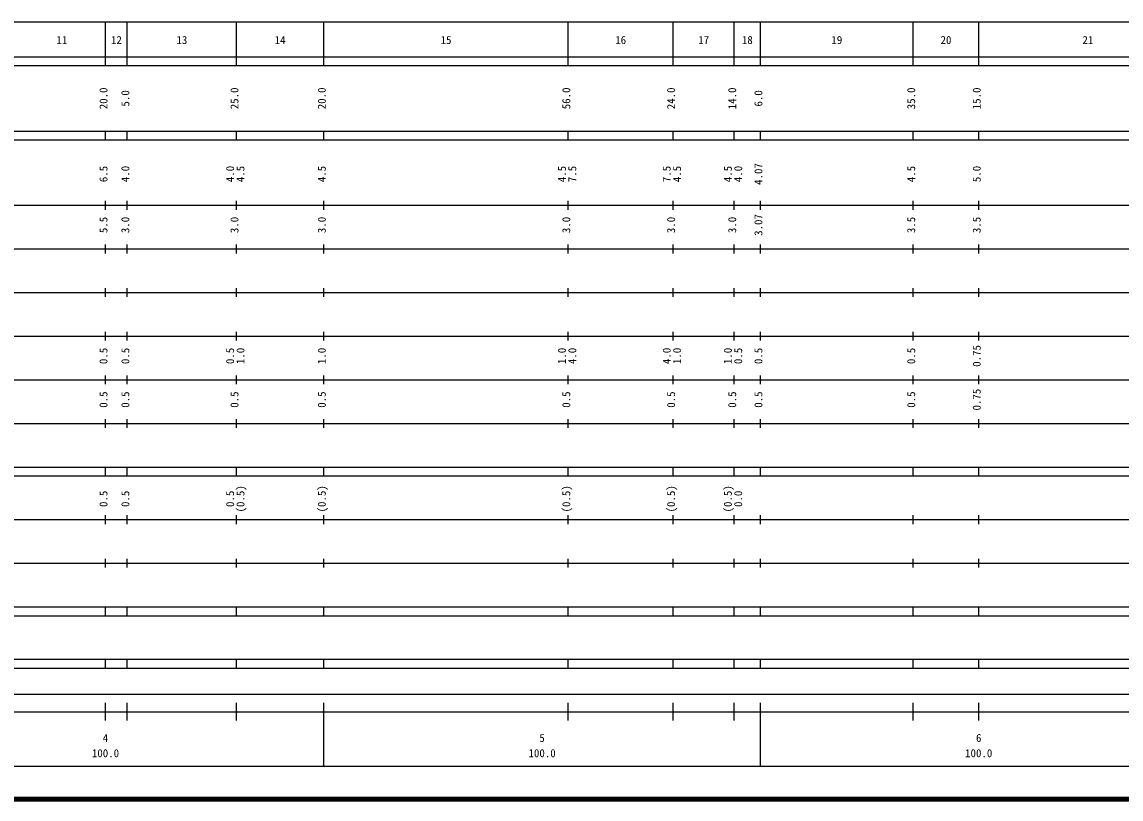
# Model space of a CAD drawing. Units: millimetres on the paper, enlarged 1000 times. Extents: x 40000 to 680000, y 20000 to 380000.
# Drawn here: x 298873 to 550594, y 20000 to 198000 of the extents above; entities that cross this region are included whole.
import ezdxf
from ezdxf.enums import TextEntityAlignment as Align

# ---------------------------------------------------------------- set-up
doc = ezdxf.new("R2010")
doc.units = ezdxf.units.MM
doc.header["$LTSCALE"] = 1000
doc.layers.add('M-TTL', color=2, linetype='Continuous', lineweight=140)
doc.layers.add('M-TTL-BAND', color=7, linetype='Continuous', lineweight=25)
doc.styles.add('ＭＳ ゴシック', font='')
doc.styles.get('ＭＳ ゴシック').set_extended_font_data('MS Gothic')

msp = doc.modelspace()

# ---------------------------------------------------------------- linework, layer by layer
at = {"layer": 'M-TTL'}
msp.add_line((40000, 20000), (680000, 20000), dxfattribs=at)
at = {"layer": 'M-TTL-BAND'}
for p, q in [((68000, 198000), (579000, 198000)), ((318000, 188000), (318000, 198000)), ((323000, 188000), (323000, 198000)), ((348000, 188000), (348000, 198000)), ((368000, 188000), (368000, 198000)), ((424000, 188000), (424000, 198000)), ((448000, 188000), (448000, 198000)), ((462000, 188000), (462000, 198000)), ((468000, 188000), (468000, 198000)), ((503000, 188000), (503000, 198000)), ((518000, 188000), (518000, 198000)), ((40000, 190000), (579000, 190000)), ((40000, 188000), (579000, 188000)), ((40000, 173000), (579000, 173000)), ((318000, 171000), (318000, 173000)), ((323000, 171000), (323000, 173000)), ((348000, 171000), (348000, 173000)), ((368000, 171000), (368000, 173000)), ((424000, 171000), (424000, 173000)), ((448000, 171000), (448000, 173000)), ((462000, 171000), (462000, 173000)), ((468000, 171000), (468000, 173000)), ((503000, 171000), (503000, 173000)), ((518000, 171000), (518000, 173000)), ((40000, 171000), (579000, 171000)), ((318000, 155000), (318000, 157000)), ((323000, 155000), (323000, 157000)), ((348000, 155000), (348000, 157000)), ((368000, 155000), (368000, 157000)), ((424000, 155000), (424000, 157000)), ((448000, 155000), (448000, 157000)), ((462000, 155000), (462000, 157000)), ((468000, 155000), (468000, 157000)), ((503000, 155000), (503000, 157000)), ((518000, 155000), (518000, 157000)), ((40000, 156000), (579000, 156000)), ((46000, 146000), (579000, 146000)), ((318000, 145000), (318000, 147000)), ((323000, 145000), (323000, 147000)), ((348000, 145000), (348000, 147000)), ((368000, 145000), (368000, 147000)), ((424000, 145000), (424000, 147000)), ((448000, 145000), (448000, 147000)), ((462000, 145000), (462000, 147000)), ((468000, 145000), (468000, 147000)), ((503000, 145000), (503000, 147000)), ((518000, 145000), (518000, 147000)), ((52000, 136000), (579000, 136000)), ((318000, 135000), (318000, 137000)), ((323000, 135000), (323000, 137000)), ((348000, 135000), (348000, 137000)), ((368000, 135000), (368000, 137000)), ((424000, 135000), (424000, 137000)), ((448000, 135000), (448000, 137000)), ((462000, 135000), (462000, 137000)), ((468000, 135000), (468000, 137000)), ((503000, 135000), (503000, 137000)), ((518000, 135000), (518000, 137000)), ((46000, 126000), (579000, 126000)), ((318000, 125000), (318000, 127000)), ((323000, 125000), (323000, 127000)), ((348000, 125000), (348000, 127000)), ((368000, 125000), (368000, 127000)), ((424000, 125000), (424000, 127000)), ((448000, 125000), (448000, 127000)), ((462000, 125000), (462000, 127000)), ((468000, 125000), (468000, 127000)), ((503000, 125000), (503000, 127000)), ((518000, 125000), (518000, 127000)), ((52000, 116000), (579000, 116000)), ((318000, 115000), (318000, 117000)), ((323000, 115000), (323000, 117000)), ((348000, 115000), (348000, 117000)), ((368000, 115000), (368000, 117000)), ((424000, 115000), (424000, 117000)), ((448000, 115000), (448000, 117000)), ((462000, 115000), (462000, 117000)), ((468000, 115000), (468000, 117000)), ((503000, 115000), (503000, 117000)), ((518000, 115000), (518000, 117000)), ((46000, 106000), (579000, 106000)), ((318000, 105000), (318000, 107000)), ((323000, 105000), (323000, 107000)), ((348000, 105000), (348000, 107000)), ((368000, 105000), (368000, 107000)), ((424000, 105000), (424000, 107000)), ((448000, 105000), (448000, 107000)), ((462000, 105000), (462000, 107000)), ((468000, 105000), (468000, 107000)), ((503000, 105000), (503000, 107000)), ((518000, 105000), (518000, 107000)), ((40000, 96000), (579000, 96000)), ((318000, 94000), (318000, 96000)), ((323000, 94000), (323000, 96000)), ((348000, 94000), (348000, 96000)), ((368000, 94000), (368000, 96000)), ((424000, 94000), (424000, 96000)), ((448000, 94000), (448000, 96000)), ((462000, 94000), (462000, 96000)), ((468000, 94000), (468000, 96000)), ((503000, 94000), (503000, 96000)), ((518000, 94000), (518000, 96000)), ((40000, 94000), (579000, 94000)), ((49000, 84000), (579000, 84000)), ((318000, 83000), (318000, 85000)), ((323000, 83000), (323000, 85000)), ((348000, 83000), (348000, 85000)), ((368000, 83000), (368000, 85000)), ((424000, 83000), (424000, 85000)), ((448000, 83000), (448000, 85000)), ((462000, 83000), (462000, 85000)), ((468000, 83000), (468000, 85000)), ((503000, 83000), (503000, 85000)), ((518000, 83000), (518000, 85000)), ((40000, 74000), (579000, 74000)), ((318000, 73000), (318000, 75000)), ((323000, 73000), (323000, 75000)), ((348000, 73000), (348000, 75000)), ((368000, 73000), (368000, 75000)), ((424000, 73000), (424000, 75000)), ((448000, 73000), (448000, 75000)), ((462000, 73000), (462000, 75000)), ((468000, 73000), (468000, 75000)), ((503000, 73000), (503000, 75000)), ((518000, 73000), (518000, 75000)), ((40000, 64000), (579000, 64000)), ((318000, 62000), (318000, 64000)), ((323000, 62000), (323000, 64000)), ((348000, 62000), (348000, 64000)), ((368000, 62000), (368000, 64000)), ((424000, 62000), (424000, 64000)), ((448000, 62000), (448000, 64000)), ((462000, 62000), (462000, 64000)), ((468000, 62000), (468000, 64000)), ((503000, 62000), (503000, 64000)), ((518000, 62000), (518000, 64000)), ((40000, 62000), (579000, 62000)), ((40000, 52000), (579000, 52000)), ((318000, 50000), (318000, 52000)), ((323000, 50000), (323000, 52000)), ((348000, 50000), (348000, 52000)), ((368000, 50000), (368000, 52000)), ((424000, 50000), (424000, 52000)), ((448000, 50000), (448000, 52000)), ((462000, 50000), (462000, 52000)), ((468000, 50000), (468000, 52000)), ((503000, 50000), (503000, 52000)), ((518000, 50000), (518000, 52000)), ((40000, 50000), (579000, 50000)), ((80500, 44000), (565000, 44000)), ((318000, 38000), (318000, 42000)), ((323000, 38000), (323000, 42000)), ((348000, 38000), (348000, 42000)), ((368000, 27500), (368000, 42000)), ((424000, 38000), (424000, 42000)), ((448000, 38000), (448000, 42000)), ((462000, 38000), (462000, 42000)), ((468000, 27500), (468000, 42000)), ((503000, 38000), (503000, 42000)), ((518000, 38000), (518000, 42000)), ((40000, 40000), (579000, 40000)), ((68000, 27500), (579000, 27500))]:
    msp.add_line(p, q, dxfattribs=at)

# ---------------------------------------------------------------- texts
at = {"layer": 'M-TTL-BAND', "style": 'ＭＳ ゴシック'}
for s, p in [('11', (308000, 192405)), ('12', (320500, 192405)), ('13', (335500, 192405)), ('14', (358000, 192405)), ('15', (396000, 192405)), ('16', (436000, 192405)), ('17', (455000, 192405)), ('18', (465000, 192405)), ('19', (485500, 192405)), ('20', (510500, 192405)), ('21', (543000, 192405)), ('4', (318000, 32523)), ('5', (418000, 32523)), ('6', (518000, 32523)), ('100.0', (318000, 29033)), ('100.0', (418000, 29033)), ('100.0', (518000, 29033))]:
    msp.add_text(s, height=1833, dxfattribs=at).set_placement(p, align=Align.BOTTOM_CENTER)
for s, p in [('20.0', (319000, 180500)), ('5.0', (324000, 180500)), ('25.0', (349000, 180500)), ('20.0', (369000, 180500)), ('56.0', (425000, 180500)), ('24.0', (449000, 180500)), ('14.0', (463000, 180500)), ('6.0', (469000, 180500)), ('35.0', (504000, 180500)), ('15.0', (519000, 180500)), ('6.5', (319000, 163174)), ('4.0', (324000, 163174)), ('4.0', (348000, 163174)), ('4.5', (350370, 163174)), ('4.5', (369000, 163174)), ('4.5', (424000, 163174)), ('7.5', (426370, 163174)), ('7.5', (448000, 163174)), ('4.5', (450370, 163174)), ('4.5', (462000, 163174)), ('4.0', (464370, 163174)), ('4.07', (469000, 163174)), ('4.5', (504000, 163174)), ('5.0', (519000, 163174)), ('3.07', (469000, 151500)), ('5.5', (319000, 151500)), ('3.0', (324000, 151500)), ('3.0', (349000, 151500)), ('3.0', (369000, 151500)), ('3.0', (425000, 151500)), ('3.0', (449000, 151500)), ('3.0', (463000, 151500)), ('3.5', (504000, 151500)), ('3.5', (519000, 151500)), ('0.75', (519000, 121500)), ('0.5', (319000, 121500)), ('0.5', (324000, 121500)), ('0.5', (348000, 121500)), ('1.0', (350370, 121500)), ('1.0', (369000, 121500)), ('1.0', (424000, 121500)), ('4.0', (426370, 121500)), ('4.0', (448000, 121500)), ('1.0', (450370, 121500)), ('1.0', (462000, 121500)), ('0.5', (464370, 121500)), ('0.5', (469000, 121500)), ('0.5', (504000, 121500)), ('0.75', (519000, 111500)), ('0.5', (319000, 111500)), ('0.5', (324000, 111500)), ('0.5', (349000, 111500)), ('0.5', (369000, 111500)), ('0.5', (425000, 111500)), ('0.5', (449000, 111500)), ('0.5', (463000, 111500)), ('0.5', (469000, 111500)), ('0.5', (504000, 111500)), ('(0.5)', (350370, 88764)), ('(0.5)', (369000, 88764)), ('(0.5)', (425000, 88764)), ('(0.5)', (449000, 88764)), ('(0.5)', (462000, 88764)), ('0.5', (319000, 88764)), ('0.5', (324000, 88764)), ('0.5', (348000, 88764)), ('0.0', (464370, 88764))]:
    msp.add_text(s, height=1833, rotation=90, dxfattribs=at).set_placement(p, align=Align.BOTTOM_CENTER)

doc.saveas('drawing.dxf')
